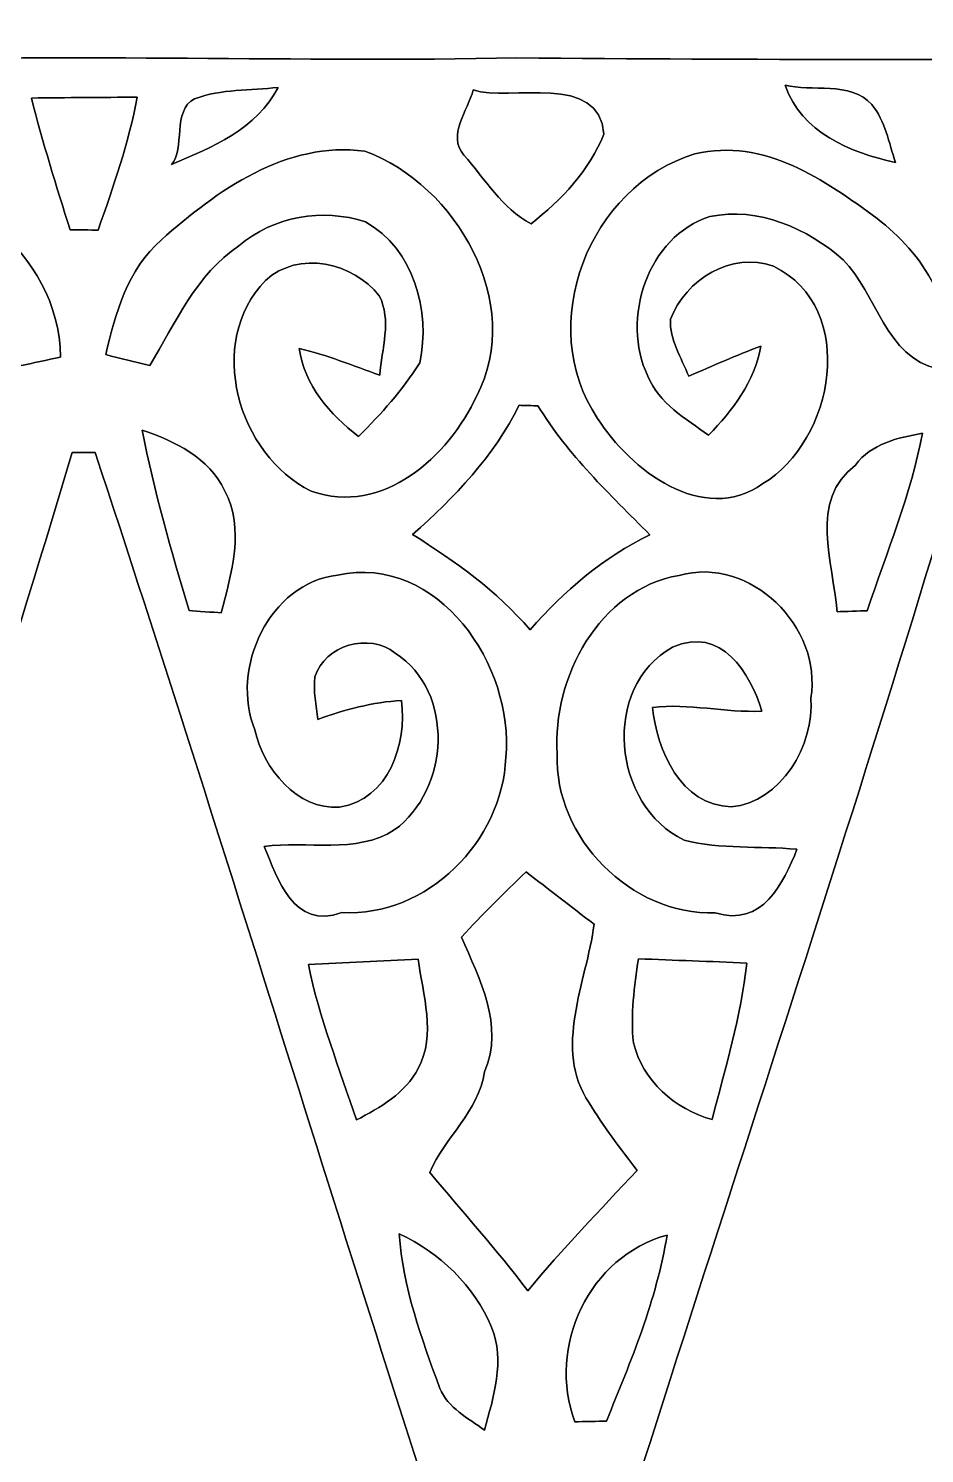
# Model space of a CAD drawing. Header units: centimetres. Extents: x -16.8 to 16.8, y -16.7 to 16.7.
# Drawn here: x 7.69 to 11.67, y 6.65 to 12.98 of the extents above; entities that cross this region are included whole.
import ezdxf

# ---------------------------------------------------------------- set-up
doc = ezdxf.new("R2010")
doc.units = ezdxf.units.CM
doc.header["$MEASUREMENT"] = 0
doc.layers.add('Layer 1', color=7, linetype='Continuous')

msp = doc.modelspace()

# ---------------------------------------------------------------- linework, layer by layer
at = {"layer": 'Layer 1', "color": 7}
for points, knots in [([(-16.77458, 16.66875), (-16.77458, 16.66875), (16.77458, 16.66875), (16.77458, 16.66875), (16.77458, 16.66875), (16.77458, 16.66875), (16.77458, -16.66875), (16.77458, -16.66875), (16.77458, -16.66875), (16.77458, -16.66875), (-16.77458, -16.66875), (-16.77458, -16.66875), (-16.77458, -16.66875), (-16.77458, -16.66875), (-16.77458, 16.66875), (-16.77458, 16.66875), (-16.77458, 16.66875), (-16.77458, 16.66875), (-16.77458, 16.66875), (-16.77458, 16.66875)], [0, 0, 0, 0, 0.1666667, 0.1666667, 0.1666667, 0.1666667, 0.3333333, 0.3333333, 0.3333333, 0.3333333, 0.5, 0.5, 0.5, 0.5, 0.6666667, 0.6666667, 0.6666667, 0.6666667, 1, 1, 1, 1]), ([(-7.87294, 12.85593), (-8.47725, 12.84817), (-9.08121, 12.80724), (-9.68481, 12.84817), (-9.68481, 12.84817), (-10.35509, 12.82629), (-11.02536, 12.84182), (-11.69529, 12.84993), (-11.69529, 12.84993), (-13.22881, 12.82912), (-14.76163, 12.84358), (-16.29481, 12.85099), (-16.29481, 12.85099), (-16.22743, 12.55395), (-16.135, 12.26326), (-16.04222, 11.97328), (-16.04222, 11.97328), (-15.32255, 9.66964), (-14.58489, 7.37235), (-13.84441, 5.07541), (-13.84441, 5.07541), (-13.78162, 5.19359), (-13.74105, 5.32201), (-13.69907, 5.4483), (-13.69907, 5.4483), (-13.28561, 6.72006), (-12.89368, 7.99818), (-12.48481, 9.27135), (-12.48481, 9.27135), (-12.29924, 9.88131), (-12.07135, 10.47821), (-11.91366, 11.09663), (-11.91366, 11.09663), (-11.88579, 11.09521), (-11.83076, 11.09274), (-11.80324, 11.09133), (-11.80324, 11.09133), (-11.53724, 10.2048), (-11.23139, 9.33132), (-10.96186, 8.4455), (-10.96186, 8.4455), (-10.6172, 7.33002), (-10.23514, 6.22512), (-9.92293, 5.10011), (-9.92293, 5.10011), (-9.90036, 5.10011), (-9.8552, 5.10011), (-9.83262, 5.10046), (-9.83262, 5.10046), (-9.24807, 7.11129), (-8.5531, 9.08826), (-7.95126, 11.09416), (-7.95126, 11.09416), (-7.92551, 11.09451), (-7.87365, 11.09451), (-7.84789, 11.09486), (-7.84789, 11.09486), (-7.34624, 9.54546), (-6.86118, 7.99042), (-6.36799, 6.43819), (-6.36799, 6.43819), (-6.23429, 5.99264), (-6.05543, 5.55978), (-5.969, 5.10081), (-5.969, 5.10081), (-5.94607, 5.10046), (-5.90091, 5.10011), (-5.87798, 5.10011), (-5.87798, 5.10011), (-5.39115, 6.78533), (-4.80307, 8.43915), (-4.29683, 10.11872), (-4.29683, 10.11872), (-4.19206, 10.46127), (-4.07882, 10.80206), (-3.93347, 11.13014), (-3.93347, 11.13014), (-3.70734, 10.64225), (-3.5874, 10.11555), (-3.41418, 9.60861), (-3.41418, 9.60861), (-2.95451, 8.09942), (-2.43523, 6.60929), (-1.98543, 5.09764), (-1.98543, 5.09764), (-1.96462, 5.0987), (-1.92264, 5.10081), (-1.90147, 5.10187), (-1.90147, 5.10187), (-1.81081, 5.55872), (-1.65418, 5.99757), (-1.50107, 6.43608), (-1.50107, 6.43608), (-1.01318, 7.98407), (-0.52211, 9.53064), (-0.03457, 11.07863), (-0.03457, 11.07863), (0.00423, 11.08498), (0.04339, 11.09098), (0.08255, 11.09698), (0.08255, 11.09698), (0.67874, 9.08826), (1.37336, 7.10988), (1.96815, 5.10046), (1.96815, 5.10046), (1.98896, 5.10046), (2.02988, 5.10081), (2.05034, 5.10081), (2.05034, 5.10081), (2.18899, 5.71112), (2.42358, 6.29356), (2.60174, 6.89257), (2.60174, 6.89257), (3.03071, 8.29804), (3.50097, 9.69045), (3.92959, 11.09592), (3.92959, 11.09592), (3.95676, 11.09486), (4.01108, 11.0931), (4.03825, 11.09204), (4.03825, 11.09204), (4.65455, 9.09179), (5.32765, 7.10847), (5.91996, 5.10117), (5.91996, 5.10117), (5.94113, 5.10117), (5.98276, 5.10081), (6.00393, 5.10081), (6.00393, 5.10081), (6.59059, 7.11059), (7.28733, 9.08685), (7.88564, 11.0931), (7.88564, 11.0931), (7.91104, 11.09274), (7.96219, 11.09239), (7.98759, 11.09239), (7.98759, 11.09239), (8.5725, 9.32427), (9.10625, 7.53921), (9.69045, 5.77074), (9.69045, 5.77074), (9.76806, 5.55237), (9.81886, 5.32624), (9.87107, 5.10011), (9.87107, 5.10011), (9.89224, 5.10046), (9.93493, 5.10117), (9.95609, 5.10152), (9.95609, 5.10152), (10.56146, 7.10706), (11.24656, 9.08861), (11.84381, 11.09663), (11.84381, 11.09663), (11.88156, 11.09098), (11.92001, 11.08498), (11.95881, 11.07863), (11.95881, 11.07863), (12.59417, 9.07274), (13.22035, 7.06296), (13.8811, 5.06518), (13.8811, 5.06518), (14.63534, 7.32719), (15.33631, 9.60684), (16.06021, 11.87838), (16.06021, 11.87838), (16.15581, 12.20999), (16.31209, 12.52714), (16.33714, 12.87568), (16.33714, 12.87568), (16.25212, 12.86157), (16.16745, 12.84499), (16.08173, 12.84429), (16.08173, 12.84429), (14.00845, 12.84922), (11.93447, 12.82665), (9.8612, 12.84534), (9.8612, 12.84534), (8.88541, 12.82488), (7.90892, 12.86651), (6.93314, 12.83017), (6.93314, 12.83017), (6.25546, 12.87286), (5.57883, 12.80654), (4.90149, 12.84358), (4.90149, 12.84358), (4.01955, 12.86651), (3.13725, 12.81818), (2.25566, 12.84534), (2.25566, 12.84534), (0.66358, 12.82136), (-0.93028, 12.86439), (-2.52236, 12.83017), (-2.52236, 12.83017), (-4.30601, 12.87321), (-6.08965, 12.8083), (-7.87294, 12.85593), (-7.87294, 12.85593), (-7.87294, 12.85593), (-7.87294, 12.85593), (-7.87294, 12.85593)], [0, 0, 0, 0, 0.0196078, 0.0196078, 0.0196078, 0.0196078, 0.0392157, 0.0392157, 0.0392157, 0.0392157, 0.0588235, 0.0588235, 0.0588235, 0.0588235, 0.0784314, 0.0784314, 0.0784314, 0.0784314, 0.0980392, 0.0980392, 0.0980392, 0.0980392, 0.1176471, 0.1176471, 0.1176471, 0.1176471, 0.1372549, 0.1372549, 0.1372549, 0.1372549, 0.1568627, 0.1568627, 0.1568627, 0.1568627, 0.1764706, 0.1764706, 0.1764706, 0.1764706, 0.1960784, 0.1960784, 0.1960784, 0.1960784, 0.2156863, 0.2156863, 0.2156863, 0.2156863, 0.2352941, 0.2352941, 0.2352941, 0.2352941, 0.254902, 0.254902, 0.254902, 0.254902, 0.2745098, 0.2745098, 0.2745098, 0.2745098, 0.2941176, 0.2941176, 0.2941176, 0.2941176, 0.3137255, 0.3137255, 0.3137255, 0.3137255, 0.3333333, 0.3333333, 0.3333333, 0.3333333, 0.3529412, 0.3529412, 0.3529412, 0.3529412, 0.372549, 0.372549, 0.372549, 0.372549, 0.3921569, 0.3921569, 0.3921569, 0.3921569, 0.4117647, 0.4117647, 0.4117647, 0.4117647, 0.4313725, 0.4313725, 0.4313725, 0.4313725, 0.4509804, 0.4509804, 0.4509804, 0.4509804, 0.4705882, 0.4705882, 0.4705882, 0.4705882, 0.4901961, 0.4901961, 0.4901961, 0.4901961, 0.5098039, 0.5098039, 0.5098039, 0.5098039, 0.5294118, 0.5294118, 0.5294118, 0.5294118, 0.5490196, 0.5490196, 0.5490196, 0.5490196, 0.5686275, 0.5686275, 0.5686275, 0.5686275, 0.5882353, 0.5882353, 0.5882353, 0.5882353, 0.6078431, 0.6078431, 0.6078431, 0.6078431, 0.627451, 0.627451, 0.627451, 0.627451, 0.6470588, 0.6470588, 0.6470588, 0.6470588, 0.6666667, 0.6666667, 0.6666667, 0.6666667, 0.6862745, 0.6862745, 0.6862745, 0.6862745, 0.7058824, 0.7058824, 0.7058824, 0.7058824, 0.7254902, 0.7254902, 0.7254902, 0.7254902, 0.745098, 0.745098, 0.745098, 0.745098, 0.7647059, 0.7647059, 0.7647059, 0.7647059, 0.7843137, 0.7843137, 0.7843137, 0.7843137, 0.8039216, 0.8039216, 0.8039216, 0.8039216, 0.8235294, 0.8235294, 0.8235294, 0.8235294, 0.8431373, 0.8431373, 0.8431373, 0.8431373, 0.8627451, 0.8627451, 0.8627451, 0.8627451, 0.8823529, 0.8823529, 0.8823529, 0.8823529, 0.9019608, 0.9019608, 0.9019608, 0.9019608, 0.9215686, 0.9215686, 0.9215686, 0.9215686, 0.9411765, 0.9411765, 0.9411765, 0.9411765, 0.9607843, 0.9607843, 0.9607843, 0.9607843, 1, 1, 1, 1]), ([(9.66682, 12.70317), (9.82909, 12.65026), (10.2302, 12.78255), (10.24714, 12.50668), (10.24714, 12.50668), (10.1854, 12.35004), (10.0584, 12.21211), (9.92364, 12.10874), (9.92364, 12.10874), (9.79558, 12.17612), (9.71797, 12.30806), (9.62554, 12.4139), (9.62554, 12.4139), (9.54899, 12.50139), (9.64424, 12.6111), (9.66682, 12.70317)], [0, 0, 0, 0, 0.2, 0.2, 0.2, 0.2, 0.4, 0.4, 0.4, 0.4, 0.6, 0.6, 0.6, 0.6, 1, 1, 1, 1]), ([(11.05253, 12.72434), (11.16471, 12.6933), (11.34427, 12.74445), (11.43706, 12.63791), (11.43706, 12.63791), (11.49738, 12.56524), (11.51361, 12.46858), (11.54218, 12.38144), (11.54218, 12.38144), (11.34216, 12.42448), (11.12414, 12.51303), (11.05253, 12.72434)], [0, 0, 0, 0, 0.25, 0.25, 0.25, 0.25, 0.5, 0.5, 0.5, 0.5, 1, 1, 1, 1]), ([(7.70502, 12.66684), (7.86095, 12.66896), (8.01793, 12.67037), (8.17492, 12.67037), (8.17492, 12.67037), (8.13576, 12.46858), (8.06944, 12.27384), (8.00065, 12.08052), (8.00065, 12.08052), (7.9696, 12.08087), (7.90716, 12.08158), (7.87612, 12.08193), (7.87612, 12.08193), (7.81614, 12.27596), (7.7537, 12.46964), (7.70502, 12.66684)], [0, 0, 0, 0, 0.2, 0.2, 0.2, 0.2, 0.4, 0.4, 0.4, 0.4, 0.6, 0.6, 0.6, 0.6, 1, 1, 1, 1]), ([(8.42962, 12.66402), (8.54851, 12.70741), (8.67586, 12.70071), (8.8011, 12.71411), (8.8011, 12.71411), (8.70585, 12.53067), (8.50759, 12.44776), (8.32661, 12.37227), (8.32661, 12.37227), (8.38906, 12.43753), (8.32802, 12.61357), (8.42962, 12.66402)], [0, 0, 0, 0, 0.25, 0.25, 0.25, 0.25, 0.5, 0.5, 0.5, 0.5, 1, 1, 1, 1]), ([(6.16091, 11.83217), (6.26075, 12.16766), (6.57296, 12.51726), (6.96066, 12.42695), (6.96066, 12.42695), (7.35683, 12.27772), (7.82637, 12.00009), (7.83414, 11.51678), (7.83414, 11.51678), (7.77346, 11.50302), (7.71278, 11.48997), (7.6521, 11.47762), (7.6521, 11.47762), (7.51205, 11.76267), (7.33425, 12.08123), (6.98747, 12.13732), (6.98747, 12.13732), (6.65268, 12.24739), (6.41138, 11.88791), (6.44313, 11.58875), (6.44313, 11.58875), (6.44172, 11.39472), (6.59977, 11.2589), (6.75781, 11.17529), (6.75781, 11.17529), (6.84283, 11.29771), (6.92291, 11.42365), (6.99452, 11.55488), (6.99452, 11.55488), (6.87317, 11.53125), (6.74793, 11.43247), (6.6227, 11.48962), (6.6227, 11.48962), (6.50416, 11.68188), (6.67844, 11.90131), (6.87317, 11.93094), (6.87317, 11.93094), (7.06931, 11.97398), (7.25593, 11.80147), (7.26616, 11.60886), (7.26616, 11.60886), (7.32861, 11.27478), (7.07849, 10.83204), (6.69607, 10.89413), (6.69607, 10.89413), (6.31507, 11.02007), (6.06213, 11.43388), (6.16091, 11.83217)], [0, 0, 0, 0, 0.0769231, 0.0769231, 0.0769231, 0.0769231, 0.1538462, 0.1538462, 0.1538462, 0.1538462, 0.2307692, 0.2307692, 0.2307692, 0.2307692, 0.3076923, 0.3076923, 0.3076923, 0.3076923, 0.3846154, 0.3846154, 0.3846154, 0.3846154, 0.4615385, 0.4615385, 0.4615385, 0.4615385, 0.5384615, 0.5384615, 0.5384615, 0.5384615, 0.6153846, 0.6153846, 0.6153846, 0.6153846, 0.6923077, 0.6923077, 0.6923077, 0.6923077, 0.7692308, 0.7692308, 0.7692308, 0.7692308, 0.8461538, 0.8461538, 0.8461538, 0.8461538, 1, 1, 1, 1]), ([(8.28181, 12.03713), (8.5277, 12.25656), (8.83673, 12.47775), (9.18598, 12.43083), (9.18598, 12.43083), (9.59414, 12.28019), (9.89471, 11.75703), (9.68269, 11.34427), (9.68269, 11.34427), (9.5564, 11.0744), (9.26712, 10.80841), (8.94644, 10.92165), (8.94644, 10.92165), (8.62189, 11.08216), (8.47619, 11.58064), (8.74466, 11.85686), (8.74466, 11.85686), (8.89, 11.99268), (9.13518, 11.93624), (9.24948, 11.78913), (9.24948, 11.78913), (9.30628, 11.68118), (9.25971, 11.55206), (9.2523, 11.436), (9.2523, 11.436), (9.13412, 11.47904), (9.01665, 11.5256), (8.89423, 11.55488), (8.89423, 11.55488), (8.91928, 11.38978), (9.02864, 11.26243), (9.15741, 11.16436), (9.15741, 11.16436), (9.25971, 11.26314), (9.35143, 11.37179), (9.43046, 11.49068), (9.43046, 11.49068), (9.47737, 11.72245), (9.4047, 11.9955), (9.18845, 12.11721), (9.18845, 12.11721), (8.99901, 12.17895), (8.77817, 12.14226), (8.62647, 12.01067), (8.62647, 12.01067), (8.43668, 11.88473), (8.34461, 11.66707), (8.22995, 11.47868), (8.22995, 11.47868), (8.16469, 11.49456), (8.09978, 11.51114), (8.03522, 11.52737), (8.03522, 11.52737), (8.07685, 11.71152), (8.13364, 11.90766), (8.28181, 12.03713)], [0, 0, 0, 0, 0.0666667, 0.0666667, 0.0666667, 0.0666667, 0.1333333, 0.1333333, 0.1333333, 0.1333333, 0.2, 0.2, 0.2, 0.2, 0.2666667, 0.2666667, 0.2666667, 0.2666667, 0.3333333, 0.3333333, 0.3333333, 0.3333333, 0.4, 0.4, 0.4, 0.4, 0.4666667, 0.4666667, 0.4666667, 0.4666667, 0.5333333, 0.5333333, 0.5333333, 0.5333333, 0.6, 0.6, 0.6, 0.6, 0.6666667, 0.6666667, 0.6666667, 0.6666667, 0.7333333, 0.7333333, 0.7333333, 0.7333333, 0.8, 0.8, 0.8, 0.8, 0.8666667, 0.8666667, 0.8666667, 0.8666667, 1, 1, 1, 1]), ([(10.65177, 12.41884), (10.95939, 12.49221), (11.22856, 12.30277), (11.46104, 12.13238), (11.46104, 12.13238), (11.66072, 11.97927), (11.83852, 11.72386), (11.73268, 11.46422), (11.73268, 11.46422), (11.49809, 11.51326), (11.45893, 11.80042), (11.31076, 11.94788), (11.31076, 11.94788), (11.15272, 12.08758), (10.93364, 12.1853), (10.71845, 12.14085), (10.71845, 12.14085), (10.44152, 12.05371), (10.32087, 11.68435), (10.44257, 11.43247), (10.44257, 11.43247), (10.49161, 11.31041), (10.6112, 11.24338), (10.7121, 11.16965), (10.7121, 11.16965), (10.8204, 11.28078), (10.91671, 11.40672), (10.94458, 11.56547), (10.94458, 11.56547), (10.83592, 11.52525), (10.73044, 11.47727), (10.62426, 11.43176), (10.62426, 11.43176), (10.5918, 11.51361), (10.53853, 11.59404), (10.54312, 11.68471), (10.54312, 11.68471), (10.61085, 11.8618), (10.81264, 11.98598), (11.00137, 11.92001), (11.00137, 11.92001), (11.37849, 11.73339), (11.2709, 11.14354), (10.9534, 10.95446), (10.9534, 10.95446), (10.68634, 10.76607), (10.36391, 11.01725), (10.21962, 11.24409), (10.21962, 11.24409), (9.93916, 11.65648), (10.18081, 12.27702), (10.65177, 12.41884)], [0, 0, 0, 0, 0.0714286, 0.0714286, 0.0714286, 0.0714286, 0.1428571, 0.1428571, 0.1428571, 0.1428571, 0.2142857, 0.2142857, 0.2142857, 0.2142857, 0.2857143, 0.2857143, 0.2857143, 0.2857143, 0.3571429, 0.3571429, 0.3571429, 0.3571429, 0.4285714, 0.4285714, 0.4285714, 0.4285714, 0.5, 0.5, 0.5, 0.5, 0.5714286, 0.5714286, 0.5714286, 0.5714286, 0.6428571, 0.6428571, 0.6428571, 0.6428571, 0.7142857, 0.7142857, 0.7142857, 0.7142857, 0.7857143, 0.7857143, 0.7857143, 0.7857143, 0.8571429, 0.8571429, 0.8571429, 0.8571429, 1, 1, 1, 1]), ([(9.87107, 11.30229), (9.89224, 11.30159), (9.93387, 11.30088), (9.95468, 11.30018), (9.95468, 11.30018), (10.08768, 11.08146), (10.27289, 10.90718), (10.45139, 10.72762), (10.45139, 10.72762), (10.24502, 10.62708), (10.07039, 10.47715), (9.91941, 10.30534), (9.91941, 10.30534), (9.77265, 10.4775), (9.58815, 10.60873), (9.398, 10.72833), (9.398, 10.72833), (9.58427, 10.89378), (9.7596, 11.07652), (9.87107, 11.30229)], [0, 0, 0, 0, 0.1666667, 0.1666667, 0.1666667, 0.1666667, 0.3333333, 0.3333333, 0.3333333, 0.3333333, 0.5, 0.5, 0.5, 0.5, 0.6666667, 0.6666667, 0.6666667, 0.6666667, 1, 1, 1, 1]), ([(8.19644, 11.19188), (8.34143, 11.1439), (8.49383, 11.06946), (8.56262, 10.92376), (8.56262, 10.92376), (8.65399, 10.75478), (8.59331, 10.55405), (8.5471, 10.38084), (8.5471, 10.38084), (8.51147, 10.38331), (8.44056, 10.38789), (8.40528, 10.39036), (8.40528, 10.39036), (8.32485, 10.65495), (8.25041, 10.92094), (8.19644, 11.19188)], [0, 0, 0, 0, 0.2, 0.2, 0.2, 0.2, 0.4, 0.4, 0.4, 0.4, 0.6, 0.6, 0.6, 0.6, 1, 1, 1, 1]), ([(11.36509, 11.03701), (11.43494, 11.13331), (11.55347, 11.1573), (11.66248, 11.17882), (11.66248, 11.17882), (11.61239, 10.90718), (11.50373, 10.65142), (11.41695, 10.39001), (11.41695, 10.39001), (11.38379, 10.38895), (11.31711, 10.38684), (11.2836, 10.38578), (11.2836, 10.38578), (11.26561, 10.60556), (11.15519, 10.8779), (11.36509, 11.03701)], [0, 0, 0, 0, 0.2, 0.2, 0.2, 0.2, 0.4, 0.4, 0.4, 0.4, 0.6, 0.6, 0.6, 0.6, 1, 1, 1, 1]), ([(9.06392, 10.54841), (9.51336, 10.64366), (9.84991, 10.14483), (9.81181, 9.73843), (9.81181, 9.73843), (9.79664, 9.36625), (9.46362, 9.02864), (9.08367, 9.04981), (9.08367, 9.04981), (8.86707, 8.97079), (8.79969, 9.19974), (8.73866, 9.34297), (8.73866, 9.34297), (8.92669, 9.36872), (9.14612, 9.30839), (9.31651, 9.41634), (9.31651, 9.41634), (9.56098, 9.5952), (9.5885, 10.02912), (9.32004, 10.20163), (9.32004, 10.20163), (9.20609, 10.29335), (9.00642, 10.23796), (8.96373, 10.09615), (8.96373, 10.09615), (8.95703, 10.033), (8.96832, 9.96985), (8.97678, 9.90706), (8.97678, 9.90706), (9.09637, 9.95186), (9.22055, 9.98361), (9.34826, 9.99172), (9.34826, 9.99172), (9.37225, 9.79487), (9.29358, 9.55393), (9.07274, 9.51759), (9.07274, 9.51759), (8.884, 9.50348), (8.73407, 9.69081), (8.69738, 9.86049), (8.69738, 9.86049), (8.58555, 10.13178), (8.76088, 10.51348), (9.06392, 10.54841)], [0, 0, 0, 0, 0.0833333, 0.0833333, 0.0833333, 0.0833333, 0.1666667, 0.1666667, 0.1666667, 0.1666667, 0.25, 0.25, 0.25, 0.25, 0.3333333, 0.3333333, 0.3333333, 0.3333333, 0.4166667, 0.4166667, 0.4166667, 0.4166667, 0.5, 0.5, 0.5, 0.5, 0.5833333, 0.5833333, 0.5833333, 0.5833333, 0.6666667, 0.6666667, 0.6666667, 0.6666667, 0.75, 0.75, 0.75, 0.75, 0.8333333, 0.8333333, 0.8333333, 0.8333333, 1, 1, 1, 1]), ([(10.58122, 10.547), (10.89872, 10.6359), (11.21798, 10.31769), (11.16683, 10.00231), (11.16683, 10.00231), (11.18306, 9.79276), (11.03454, 9.53946), (10.81299, 9.519), (10.81299, 9.519), (10.58827, 9.52606), (10.48385, 9.76912), (10.46304, 9.96068), (10.46304, 9.96068), (10.62531, 9.98008), (10.78583, 9.93599), (10.94846, 9.9441), (10.94846, 9.9441), (10.89872, 10.11308), (10.7696, 10.32545), (10.55264, 10.22773), (10.55264, 10.22773), (10.23302, 10.04993), (10.28488, 9.52359), (10.60379, 9.37154), (10.60379, 9.37154), (10.76642, 9.32956), (10.93858, 9.34579), (11.10509, 9.33062), (11.10509, 9.33062), (11.04547, 9.18069), (10.95093, 8.98278), (10.74208, 9.0484), (10.74208, 9.0484), (10.36884, 9.0357), (10.02524, 9.38212), (10.04006, 9.75501), (10.04006, 9.75501), (10.01854, 10.09297), (10.22597, 10.48456), (10.58122, 10.547)], [0, 0, 0, 0, 0.0909091, 0.0909091, 0.0909091, 0.0909091, 0.1818182, 0.1818182, 0.1818182, 0.1818182, 0.2727273, 0.2727273, 0.2727273, 0.2727273, 0.3636364, 0.3636364, 0.3636364, 0.3636364, 0.4545455, 0.4545455, 0.4545455, 0.4545455, 0.5454545, 0.5454545, 0.5454545, 0.5454545, 0.6363636, 0.6363636, 0.6363636, 0.6363636, 0.7272727, 0.7272727, 0.7272727, 0.7272727, 0.8181818, 0.8181818, 0.8181818, 0.8181818, 1, 1, 1, 1]), ([(9.90177, 9.23008), (10.00231, 9.15317), (10.1025, 9.07486), (10.20374, 8.9976), (10.20374, 8.9976), (10.17058, 8.73936), (10.01924, 8.44268), (10.18222, 8.20455), (10.18222, 8.20455), (10.24431, 8.09907), (10.32087, 8.00241), (10.39495, 7.90434), (10.39495, 7.90434), (10.23056, 7.7283), (10.06334, 7.55544), (9.90953, 7.36988), (9.90953, 7.36988), (9.77159, 7.55121), (9.62025, 7.72089), (9.47385, 7.89517), (9.47385, 7.89517), (9.54087, 8.05286), (9.69116, 8.16469), (9.71762, 8.34284), (9.71762, 8.34284), (9.80616, 8.54992), (9.69363, 8.75383), (9.61461, 8.9408), (9.61461, 8.9408), (9.70774, 9.03958), (9.80334, 9.13624), (9.90177, 9.23008)], [0, 0, 0, 0, 0.1111111, 0.1111111, 0.1111111, 0.1111111, 0.2222222, 0.2222222, 0.2222222, 0.2222222, 0.3333333, 0.3333333, 0.3333333, 0.3333333, 0.4444444, 0.4444444, 0.4444444, 0.4444444, 0.5555556, 0.5555556, 0.5555556, 0.5555556, 0.6666667, 0.6666667, 0.6666667, 0.6666667, 0.7777778, 0.7777778, 0.7777778, 0.7777778, 1, 1, 1, 1]), ([(8.93516, 8.81874), (9.09673, 8.82721), (9.25971, 8.83461), (9.42269, 8.84273), (9.42269, 8.84273), (9.4428, 8.68257), (9.50348, 8.50865), (9.42269, 8.35695), (9.42269, 8.35695), (9.36554, 8.24794), (9.25371, 8.18162), (9.14788, 8.12835), (9.14788, 8.12835), (9.07415, 8.35766), (8.98137, 8.58167), (8.93516, 8.81874)], [0, 0, 0, 0, 0.2, 0.2, 0.2, 0.2, 0.4, 0.4, 0.4, 0.4, 0.6, 0.6, 0.6, 0.6, 1, 1, 1, 1]), ([(10.40059, 8.84414), (10.5597, 8.83779), (10.72162, 8.8325), (10.88214, 8.82509), (10.88214, 8.82509), (10.85603, 8.58837), (10.78724, 8.36013), (10.72762, 8.13082), (10.72762, 8.13082), (10.56358, 8.17457), (10.41717, 8.30404), (10.37872, 8.47161), (10.37872, 8.47161), (10.36496, 8.59649), (10.3826, 8.72102), (10.40059, 8.84414)], [0, 0, 0, 0, 0.2, 0.2, 0.2, 0.2, 0.4, 0.4, 0.4, 0.4, 0.6, 0.6, 0.6, 0.6, 1, 1, 1, 1]), ([(9.33873, 7.62282), (9.51724, 7.53992), (9.67176, 7.3914), (9.74796, 7.20866), (9.74796, 7.20866), (9.80899, 7.05908), (9.75783, 6.89857), (9.71656, 6.75111), (9.71656, 6.75111), (9.64459, 6.80438), (9.55463, 6.84918), (9.5183, 6.93632), (9.5183, 6.93632), (9.43786, 7.15857), (9.3539, 7.3847), (9.33873, 7.62282)], [0, 0, 0, 0, 0.2, 0.2, 0.2, 0.2, 0.4, 0.4, 0.4, 0.4, 0.6, 0.6, 0.6, 0.6, 1, 1, 1, 1]), ([(10.11872, 6.7878), (9.99314, 7.12117), (10.18222, 7.52334), (10.5283, 7.61718), (10.5283, 7.61718), (10.48138, 7.32966), (10.36814, 7.05838), (10.25842, 6.79062), (10.25842, 6.79062), (10.2235, 6.78991), (10.15365, 6.7885), (10.11872, 6.7878)], [0, 0, 0, 0, 0.25, 0.25, 0.25, 0.25, 0.5, 0.5, 0.5, 0.5, 1, 1, 1, 1])]:
    msp.add_open_spline(points, degree=3, knots=knots, dxfattribs=at)
at = {"layer": 'Layer 1', "color": 252}
for points, knots in [([(-7.87294, 12.85593), (-6.08965, 12.8083), (-4.30601, 12.87321), (-2.52236, 12.83017), (-2.52236, 12.83017), (-0.93028, 12.86439), (0.66358, 12.82136), (2.25566, 12.84534), (2.25566, 12.84534), (3.13725, 12.81818), (4.01955, 12.86651), (4.90149, 12.84358), (4.90149, 12.84358), (5.57883, 12.80654), (6.25546, 12.87286), (6.93314, 12.83017), (6.93314, 12.83017), (7.90892, 12.86651), (8.88541, 12.82488), (9.8612, 12.84534), (9.8612, 12.84534), (11.93447, 12.82665), (14.00845, 12.84922), (16.08173, 12.84429), (16.08173, 12.84429), (16.16745, 12.84499), (16.25212, 12.86157), (16.33714, 12.87568), (16.33714, 12.87568), (16.31209, 12.52714), (16.15581, 12.20999), (16.06021, 11.87838), (16.06021, 11.87838), (15.33631, 9.60684), (14.63534, 7.32719), (13.8811, 5.06518), (13.8811, 5.06518), (13.22035, 7.06296), (12.59417, 9.07274), (11.95881, 11.07863), (11.95881, 11.07863), (11.92001, 11.08498), (11.88156, 11.09098), (11.84381, 11.09663), (11.84381, 11.09663), (11.24656, 9.08861), (10.56146, 7.10706), (9.95609, 5.10152), (9.95609, 5.10152), (9.93493, 5.10117), (9.89224, 5.10046), (9.87107, 5.10011), (9.87107, 5.10011), (9.81886, 5.32624), (9.76806, 5.55237), (9.69045, 5.77074), (9.69045, 5.77074), (9.10625, 7.53921), (8.5725, 9.32427), (7.98759, 11.09239), (7.98759, 11.09239), (7.96219, 11.09239), (7.91104, 11.09274), (7.88564, 11.0931), (7.88564, 11.0931), (7.28733, 9.08685), (6.59059, 7.11059), (6.00393, 5.10081), (6.00393, 5.10081), (5.98276, 5.10081), (5.94113, 5.10117), (5.91996, 5.10117), (5.91996, 5.10117), (5.32765, 7.10847), (4.65455, 9.09179), (4.03825, 11.09204), (4.03825, 11.09204), (4.01108, 11.0931), (3.95676, 11.09486), (3.92959, 11.09592), (3.92959, 11.09592), (3.50097, 9.69045), (3.03071, 8.29804), (2.60174, 6.89257), (2.60174, 6.89257), (2.42358, 6.29356), (2.18899, 5.71112), (2.05034, 5.10081), (2.05034, 5.10081), (2.02988, 5.10081), (1.98896, 5.10046), (1.96815, 5.10046), (1.96815, 5.10046), (1.37336, 7.10988), (0.67874, 9.08826), (0.08255, 11.09698), (0.08255, 11.09698), (0.04339, 11.09098), (0.00423, 11.08498), (-0.03457, 11.07863), (-0.03457, 11.07863), (-0.52211, 9.53064), (-1.01318, 7.98407), (-1.50107, 6.43608), (-1.50107, 6.43608), (-1.65418, 5.99757), (-1.81081, 5.55872), (-1.90147, 5.10187), (-1.90147, 5.10187), (-1.92264, 5.10081), (-1.96462, 5.0987), (-1.98543, 5.09764), (-1.98543, 5.09764), (-2.43523, 6.60929), (-2.95451, 8.09942), (-3.41418, 9.60861), (-3.41418, 9.60861), (-3.5874, 10.11555), (-3.70734, 10.64225), (-3.93347, 11.13014), (-3.93347, 11.13014), (-4.07882, 10.80206), (-4.19206, 10.46127), (-4.29683, 10.11872), (-4.29683, 10.11872), (-4.80307, 8.43915), (-5.39115, 6.78533), (-5.87798, 5.10011), (-5.87798, 5.10011), (-5.90091, 5.10011), (-5.94607, 5.10046), (-5.969, 5.10081), (-5.969, 5.10081), (-6.05543, 5.55978), (-6.23429, 5.99264), (-6.36799, 6.43819), (-6.36799, 6.43819), (-6.86118, 7.99042), (-7.34624, 9.54546), (-7.84789, 11.09486), (-7.84789, 11.09486), (-7.87365, 11.09451), (-7.92551, 11.09451), (-7.95126, 11.09416), (-7.95126, 11.09416), (-8.5531, 9.08826), (-9.24807, 7.11129), (-9.83262, 5.10046), (-9.83262, 5.10046), (-9.8552, 5.10011), (-9.90036, 5.10011), (-9.92293, 5.10011), (-9.92293, 5.10011), (-10.23514, 6.22512), (-10.6172, 7.33002), (-10.96186, 8.4455), (-10.96186, 8.4455), (-11.23139, 9.33132), (-11.53724, 10.2048), (-11.80324, 11.09133), (-11.80324, 11.09133), (-11.83076, 11.09274), (-11.88579, 11.09521), (-11.91366, 11.09663), (-11.91366, 11.09663), (-12.07135, 10.47821), (-12.29924, 9.88131), (-12.48481, 9.27135), (-12.48481, 9.27135), (-12.89368, 7.99818), (-13.28561, 6.72006), (-13.69907, 5.4483), (-13.69907, 5.4483), (-13.74105, 5.32201), (-13.78162, 5.19359), (-13.84441, 5.07541), (-13.84441, 5.07541), (-14.58489, 7.37235), (-15.32255, 9.66964), (-16.04222, 11.97328), (-16.04222, 11.97328), (-16.135, 12.26326), (-16.22743, 12.55395), (-16.29481, 12.85099), (-16.29481, 12.85099), (-14.76163, 12.84358), (-13.22881, 12.82912), (-11.69529, 12.84993), (-11.69529, 12.84993), (-11.02536, 12.84182), (-10.35509, 12.82629), (-9.68481, 12.84817), (-9.68481, 12.84817), (-9.08121, 12.80724), (-8.47725, 12.84817), (-7.87294, 12.85593), (-7.87294, 12.85593), (-7.87294, 12.85593), (-7.87294, 12.85593), (-7.87294, 12.85593)], [0, 0, 0, 0, 0.0196078, 0.0196078, 0.0196078, 0.0196078, 0.0392157, 0.0392157, 0.0392157, 0.0392157, 0.0588235, 0.0588235, 0.0588235, 0.0588235, 0.0784314, 0.0784314, 0.0784314, 0.0784314, 0.0980392, 0.0980392, 0.0980392, 0.0980392, 0.1176471, 0.1176471, 0.1176471, 0.1176471, 0.1372549, 0.1372549, 0.1372549, 0.1372549, 0.1568627, 0.1568627, 0.1568627, 0.1568627, 0.1764706, 0.1764706, 0.1764706, 0.1764706, 0.1960784, 0.1960784, 0.1960784, 0.1960784, 0.2156863, 0.2156863, 0.2156863, 0.2156863, 0.2352941, 0.2352941, 0.2352941, 0.2352941, 0.254902, 0.254902, 0.254902, 0.254902, 0.2745098, 0.2745098, 0.2745098, 0.2745098, 0.2941176, 0.2941176, 0.2941176, 0.2941176, 0.3137255, 0.3137255, 0.3137255, 0.3137255, 0.3333333, 0.3333333, 0.3333333, 0.3333333, 0.3529412, 0.3529412, 0.3529412, 0.3529412, 0.372549, 0.372549, 0.372549, 0.372549, 0.3921569, 0.3921569, 0.3921569, 0.3921569, 0.4117647, 0.4117647, 0.4117647, 0.4117647, 0.4313725, 0.4313725, 0.4313725, 0.4313725, 0.4509804, 0.4509804, 0.4509804, 0.4509804, 0.4705882, 0.4705882, 0.4705882, 0.4705882, 0.4901961, 0.4901961, 0.4901961, 0.4901961, 0.5098039, 0.5098039, 0.5098039, 0.5098039, 0.5294118, 0.5294118, 0.5294118, 0.5294118, 0.5490196, 0.5490196, 0.5490196, 0.5490196, 0.5686275, 0.5686275, 0.5686275, 0.5686275, 0.5882353, 0.5882353, 0.5882353, 0.5882353, 0.6078431, 0.6078431, 0.6078431, 0.6078431, 0.627451, 0.627451, 0.627451, 0.627451, 0.6470588, 0.6470588, 0.6470588, 0.6470588, 0.6666667, 0.6666667, 0.6666667, 0.6666667, 0.6862745, 0.6862745, 0.6862745, 0.6862745, 0.7058824, 0.7058824, 0.7058824, 0.7058824, 0.7254902, 0.7254902, 0.7254902, 0.7254902, 0.745098, 0.745098, 0.745098, 0.745098, 0.7647059, 0.7647059, 0.7647059, 0.7647059, 0.7843137, 0.7843137, 0.7843137, 0.7843137, 0.8039216, 0.8039216, 0.8039216, 0.8039216, 0.8235294, 0.8235294, 0.8235294, 0.8235294, 0.8431373, 0.8431373, 0.8431373, 0.8431373, 0.8627451, 0.8627451, 0.8627451, 0.8627451, 0.8823529, 0.8823529, 0.8823529, 0.8823529, 0.9019608, 0.9019608, 0.9019608, 0.9019608, 0.9215686, 0.9215686, 0.9215686, 0.9215686, 0.9411765, 0.9411765, 0.9411765, 0.9411765, 0.9607843, 0.9607843, 0.9607843, 0.9607843, 1, 1, 1, 1]), ([(9.66682, 12.70317), (9.64424, 12.6111), (9.54899, 12.50139), (9.62554, 12.4139), (9.62554, 12.4139), (9.71797, 12.30806), (9.79558, 12.17612), (9.92364, 12.10874), (9.92364, 12.10874), (10.0584, 12.21211), (10.1854, 12.35004), (10.24714, 12.50668), (10.24714, 12.50668), (10.2302, 12.78255), (9.82909, 12.65026), (9.66682, 12.70317), (9.66682, 12.70317), (9.66682, 12.70317), (9.66682, 12.70317), (9.66682, 12.70317)], [0, 0, 0, 0, 0.1666667, 0.1666667, 0.1666667, 0.1666667, 0.3333333, 0.3333333, 0.3333333, 0.3333333, 0.5, 0.5, 0.5, 0.5, 0.6666667, 0.6666667, 0.6666667, 0.6666667, 1, 1, 1, 1]), ([(11.05253, 12.72434), (11.12414, 12.51303), (11.34216, 12.42448), (11.54218, 12.38144), (11.54218, 12.38144), (11.51361, 12.46858), (11.49738, 12.56524), (11.43706, 12.63791), (11.43706, 12.63791), (11.34427, 12.74445), (11.16471, 12.6933), (11.05253, 12.72434), (11.05253, 12.72434), (11.05253, 12.72434), (11.05253, 12.72434), (11.05253, 12.72434)], [0, 0, 0, 0, 0.2, 0.2, 0.2, 0.2, 0.4, 0.4, 0.4, 0.4, 0.6, 0.6, 0.6, 0.6, 1, 1, 1, 1]), ([(7.70502, 12.66684), (7.7537, 12.46964), (7.81614, 12.27596), (7.87612, 12.08193), (7.87612, 12.08193), (7.90716, 12.08158), (7.9696, 12.08087), (8.00065, 12.08052), (8.00065, 12.08052), (8.06944, 12.27384), (8.13576, 12.46858), (8.17492, 12.67037), (8.17492, 12.67037), (8.01793, 12.67037), (7.86095, 12.66896), (7.70502, 12.66684), (7.70502, 12.66684), (7.70502, 12.66684), (7.70502, 12.66684), (7.70502, 12.66684)], [0, 0, 0, 0, 0.1666667, 0.1666667, 0.1666667, 0.1666667, 0.3333333, 0.3333333, 0.3333333, 0.3333333, 0.5, 0.5, 0.5, 0.5, 0.6666667, 0.6666667, 0.6666667, 0.6666667, 1, 1, 1, 1]), ([(8.42962, 12.66402), (8.32802, 12.61357), (8.38906, 12.43753), (8.32661, 12.37227), (8.32661, 12.37227), (8.50759, 12.44776), (8.70585, 12.53067), (8.8011, 12.71411), (8.8011, 12.71411), (8.67586, 12.70071), (8.54851, 12.70741), (8.42962, 12.66402), (8.42962, 12.66402), (8.42962, 12.66402), (8.42962, 12.66402), (8.42962, 12.66402)], [0, 0, 0, 0, 0.2, 0.2, 0.2, 0.2, 0.4, 0.4, 0.4, 0.4, 0.6, 0.6, 0.6, 0.6, 1, 1, 1, 1]), ([(6.16091, 11.83217), (6.06213, 11.43388), (6.31507, 11.02007), (6.69607, 10.89413), (6.69607, 10.89413), (7.07849, 10.83204), (7.32861, 11.27478), (7.26616, 11.60886), (7.26616, 11.60886), (7.25593, 11.80147), (7.06931, 11.97398), (6.87317, 11.93094), (6.87317, 11.93094), (6.67844, 11.90131), (6.50416, 11.68188), (6.6227, 11.48962), (6.6227, 11.48962), (6.74793, 11.43247), (6.87317, 11.53125), (6.99452, 11.55488), (6.99452, 11.55488), (6.92291, 11.42365), (6.84283, 11.29771), (6.75781, 11.17529), (6.75781, 11.17529), (6.59977, 11.2589), (6.44172, 11.39472), (6.44313, 11.58875), (6.44313, 11.58875), (6.41138, 11.88791), (6.65268, 12.24739), (6.98747, 12.13732), (6.98747, 12.13732), (7.33425, 12.08123), (7.51205, 11.76267), (7.6521, 11.47762), (7.6521, 11.47762), (7.71278, 11.48997), (7.77346, 11.50302), (7.83414, 11.51678), (7.83414, 11.51678), (7.82637, 12.00009), (7.35683, 12.27772), (6.96066, 12.42695), (6.96066, 12.42695), (6.57296, 12.51726), (6.26075, 12.16766), (6.16091, 11.83217), (6.16091, 11.83217), (6.16091, 11.83217), (6.16091, 11.83217), (6.16091, 11.83217)], [0, 0, 0, 0, 0.0714286, 0.0714286, 0.0714286, 0.0714286, 0.1428571, 0.1428571, 0.1428571, 0.1428571, 0.2142857, 0.2142857, 0.2142857, 0.2142857, 0.2857143, 0.2857143, 0.2857143, 0.2857143, 0.3571429, 0.3571429, 0.3571429, 0.3571429, 0.4285714, 0.4285714, 0.4285714, 0.4285714, 0.5, 0.5, 0.5, 0.5, 0.5714286, 0.5714286, 0.5714286, 0.5714286, 0.6428571, 0.6428571, 0.6428571, 0.6428571, 0.7142857, 0.7142857, 0.7142857, 0.7142857, 0.7857143, 0.7857143, 0.7857143, 0.7857143, 0.8571429, 0.8571429, 0.8571429, 0.8571429, 1, 1, 1, 1]), ([(8.28181, 12.03713), (8.13364, 11.90766), (8.07685, 11.71152), (8.03522, 11.52737), (8.03522, 11.52737), (8.09978, 11.51114), (8.16469, 11.49456), (8.22995, 11.47868), (8.22995, 11.47868), (8.34461, 11.66707), (8.43668, 11.88473), (8.62647, 12.01067), (8.62647, 12.01067), (8.77817, 12.14226), (8.99901, 12.17895), (9.18845, 12.11721), (9.18845, 12.11721), (9.4047, 11.9955), (9.47737, 11.72245), (9.43046, 11.49068), (9.43046, 11.49068), (9.35143, 11.37179), (9.25971, 11.26314), (9.15741, 11.16436), (9.15741, 11.16436), (9.02864, 11.26243), (8.91928, 11.38978), (8.89423, 11.55488), (8.89423, 11.55488), (9.01665, 11.5256), (9.13412, 11.47904), (9.2523, 11.436), (9.2523, 11.436), (9.25971, 11.55206), (9.30628, 11.68118), (9.24948, 11.78913), (9.24948, 11.78913), (9.13518, 11.93624), (8.89, 11.99268), (8.74466, 11.85686), (8.74466, 11.85686), (8.47619, 11.58064), (8.62189, 11.08216), (8.94644, 10.92165), (8.94644, 10.92165), (9.26712, 10.80841), (9.5564, 11.0744), (9.68269, 11.34427), (9.68269, 11.34427), (9.89471, 11.75703), (9.59414, 12.28019), (9.18598, 12.43083), (9.18598, 12.43083), (8.83673, 12.47775), (8.5277, 12.25656), (8.28181, 12.03713), (8.28181, 12.03713), (8.28181, 12.03713), (8.28181, 12.03713), (8.28181, 12.03713)], [0, 0, 0, 0, 0.0625, 0.0625, 0.0625, 0.0625, 0.125, 0.125, 0.125, 0.125, 0.1875, 0.1875, 0.1875, 0.1875, 0.25, 0.25, 0.25, 0.25, 0.3125, 0.3125, 0.3125, 0.3125, 0.375, 0.375, 0.375, 0.375, 0.4375, 0.4375, 0.4375, 0.4375, 0.5, 0.5, 0.5, 0.5, 0.5625, 0.5625, 0.5625, 0.5625, 0.625, 0.625, 0.625, 0.625, 0.6875, 0.6875, 0.6875, 0.6875, 0.75, 0.75, 0.75, 0.75, 0.8125, 0.8125, 0.8125, 0.8125, 0.875, 0.875, 0.875, 0.875, 1, 1, 1, 1]), ([(10.65177, 12.41884), (10.18081, 12.27702), (9.93916, 11.65648), (10.21962, 11.24409), (10.21962, 11.24409), (10.36391, 11.01725), (10.68634, 10.76607), (10.9534, 10.95446), (10.9534, 10.95446), (11.2709, 11.14354), (11.37849, 11.73339), (11.00137, 11.92001), (11.00137, 11.92001), (10.81264, 11.98598), (10.61085, 11.8618), (10.54312, 11.68471), (10.54312, 11.68471), (10.53853, 11.59404), (10.5918, 11.51361), (10.62426, 11.43176), (10.62426, 11.43176), (10.73044, 11.47727), (10.83592, 11.52525), (10.94458, 11.56547), (10.94458, 11.56547), (10.91671, 11.40672), (10.8204, 11.28078), (10.7121, 11.16965), (10.7121, 11.16965), (10.6112, 11.24338), (10.49161, 11.31041), (10.44257, 11.43247), (10.44257, 11.43247), (10.32087, 11.68435), (10.44152, 12.05371), (10.71845, 12.14085), (10.71845, 12.14085), (10.93364, 12.1853), (11.15272, 12.08758), (11.31076, 11.94788), (11.31076, 11.94788), (11.45893, 11.80042), (11.49809, 11.51326), (11.73268, 11.46422), (11.73268, 11.46422), (11.83852, 11.72386), (11.66072, 11.97927), (11.46104, 12.13238), (11.46104, 12.13238), (11.22856, 12.30277), (10.95939, 12.49221), (10.65177, 12.41884), (10.65177, 12.41884), (10.65177, 12.41884), (10.65177, 12.41884), (10.65177, 12.41884)], [0, 0, 0, 0, 0.0666667, 0.0666667, 0.0666667, 0.0666667, 0.1333333, 0.1333333, 0.1333333, 0.1333333, 0.2, 0.2, 0.2, 0.2, 0.2666667, 0.2666667, 0.2666667, 0.2666667, 0.3333333, 0.3333333, 0.3333333, 0.3333333, 0.4, 0.4, 0.4, 0.4, 0.4666667, 0.4666667, 0.4666667, 0.4666667, 0.5333333, 0.5333333, 0.5333333, 0.5333333, 0.6, 0.6, 0.6, 0.6, 0.6666667, 0.6666667, 0.6666667, 0.6666667, 0.7333333, 0.7333333, 0.7333333, 0.7333333, 0.8, 0.8, 0.8, 0.8, 0.8666667, 0.8666667, 0.8666667, 0.8666667, 1, 1, 1, 1]), ([(9.87107, 11.30229), (9.7596, 11.07652), (9.58427, 10.89378), (9.398, 10.72833), (9.398, 10.72833), (9.58815, 10.60873), (9.77265, 10.4775), (9.91941, 10.30534), (9.91941, 10.30534), (10.07039, 10.47715), (10.24502, 10.62708), (10.45139, 10.72762), (10.45139, 10.72762), (10.27289, 10.90718), (10.08768, 11.08146), (9.95468, 11.30018), (9.95468, 11.30018), (9.93387, 11.30088), (9.89224, 11.30159), (9.87107, 11.30229), (9.87107, 11.30229), (9.87107, 11.30229), (9.87107, 11.30229), (9.87107, 11.30229)], [0, 0, 0, 0, 0.1428571, 0.1428571, 0.1428571, 0.1428571, 0.2857143, 0.2857143, 0.2857143, 0.2857143, 0.4285714, 0.4285714, 0.4285714, 0.4285714, 0.5714286, 0.5714286, 0.5714286, 0.5714286, 0.7142857, 0.7142857, 0.7142857, 0.7142857, 1, 1, 1, 1]), ([(8.19644, 11.19188), (8.25041, 10.92094), (8.32485, 10.65495), (8.40528, 10.39036), (8.40528, 10.39036), (8.44056, 10.38789), (8.51147, 10.38331), (8.5471, 10.38084), (8.5471, 10.38084), (8.59331, 10.55405), (8.65399, 10.75478), (8.56262, 10.92376), (8.56262, 10.92376), (8.49383, 11.06946), (8.34143, 11.1439), (8.19644, 11.19188), (8.19644, 11.19188), (8.19644, 11.19188), (8.19644, 11.19188), (8.19644, 11.19188)], [0, 0, 0, 0, 0.1666667, 0.1666667, 0.1666667, 0.1666667, 0.3333333, 0.3333333, 0.3333333, 0.3333333, 0.5, 0.5, 0.5, 0.5, 0.6666667, 0.6666667, 0.6666667, 0.6666667, 1, 1, 1, 1]), ([(11.36509, 11.03701), (11.15519, 10.8779), (11.26561, 10.60556), (11.2836, 10.38578), (11.2836, 10.38578), (11.31711, 10.38684), (11.38379, 10.38895), (11.41695, 10.39001), (11.41695, 10.39001), (11.50373, 10.65142), (11.61239, 10.90718), (11.66248, 11.17882), (11.66248, 11.17882), (11.55347, 11.1573), (11.43494, 11.13331), (11.36509, 11.03701), (11.36509, 11.03701), (11.36509, 11.03701), (11.36509, 11.03701), (11.36509, 11.03701)], [0, 0, 0, 0, 0.1666667, 0.1666667, 0.1666667, 0.1666667, 0.3333333, 0.3333333, 0.3333333, 0.3333333, 0.5, 0.5, 0.5, 0.5, 0.6666667, 0.6666667, 0.6666667, 0.6666667, 1, 1, 1, 1]), ([(9.06392, 10.54841), (8.76088, 10.51348), (8.58555, 10.13178), (8.69738, 9.86049), (8.69738, 9.86049), (8.73407, 9.69081), (8.884, 9.50348), (9.07274, 9.51759), (9.07274, 9.51759), (9.29358, 9.55393), (9.37225, 9.79487), (9.34826, 9.99172), (9.34826, 9.99172), (9.22055, 9.98361), (9.09637, 9.95186), (8.97678, 9.90706), (8.97678, 9.90706), (8.96832, 9.96985), (8.95703, 10.033), (8.96373, 10.09615), (8.96373, 10.09615), (9.00642, 10.23796), (9.20609, 10.29335), (9.32004, 10.20163), (9.32004, 10.20163), (9.5885, 10.02912), (9.56098, 9.5952), (9.31651, 9.41634), (9.31651, 9.41634), (9.14612, 9.30839), (8.92669, 9.36872), (8.73866, 9.34297), (8.73866, 9.34297), (8.79969, 9.19974), (8.86707, 8.97079), (9.08367, 9.04981), (9.08367, 9.04981), (9.46362, 9.02864), (9.79664, 9.36625), (9.81181, 9.73843), (9.81181, 9.73843), (9.84991, 10.14483), (9.51336, 10.64366), (9.06392, 10.54841), (9.06392, 10.54841), (9.06392, 10.54841), (9.06392, 10.54841), (9.06392, 10.54841)], [0, 0, 0, 0, 0.0769231, 0.0769231, 0.0769231, 0.0769231, 0.1538462, 0.1538462, 0.1538462, 0.1538462, 0.2307692, 0.2307692, 0.2307692, 0.2307692, 0.3076923, 0.3076923, 0.3076923, 0.3076923, 0.3846154, 0.3846154, 0.3846154, 0.3846154, 0.4615385, 0.4615385, 0.4615385, 0.4615385, 0.5384615, 0.5384615, 0.5384615, 0.5384615, 0.6153846, 0.6153846, 0.6153846, 0.6153846, 0.6923077, 0.6923077, 0.6923077, 0.6923077, 0.7692308, 0.7692308, 0.7692308, 0.7692308, 0.8461538, 0.8461538, 0.8461538, 0.8461538, 1, 1, 1, 1]), ([(10.58122, 10.547), (10.22597, 10.48456), (10.01854, 10.09297), (10.04006, 9.75501), (10.04006, 9.75501), (10.02524, 9.38212), (10.36884, 9.0357), (10.74208, 9.0484), (10.74208, 9.0484), (10.95093, 8.98278), (11.04547, 9.18069), (11.10509, 9.33062), (11.10509, 9.33062), (10.93858, 9.34579), (10.76642, 9.32956), (10.60379, 9.37154), (10.60379, 9.37154), (10.28488, 9.52359), (10.23302, 10.04993), (10.55264, 10.22773), (10.55264, 10.22773), (10.7696, 10.32545), (10.89872, 10.11308), (10.94846, 9.9441), (10.94846, 9.9441), (10.78583, 9.93599), (10.62531, 9.98008), (10.46304, 9.96068), (10.46304, 9.96068), (10.48385, 9.76912), (10.58827, 9.52606), (10.81299, 9.519), (10.81299, 9.519), (11.03454, 9.53946), (11.18306, 9.79276), (11.16683, 10.00231), (11.16683, 10.00231), (11.21798, 10.31769), (10.89872, 10.6359), (10.58122, 10.547), (10.58122, 10.547), (10.58122, 10.547), (10.58122, 10.547), (10.58122, 10.547)], [0, 0, 0, 0, 0.0833333, 0.0833333, 0.0833333, 0.0833333, 0.1666667, 0.1666667, 0.1666667, 0.1666667, 0.25, 0.25, 0.25, 0.25, 0.3333333, 0.3333333, 0.3333333, 0.3333333, 0.4166667, 0.4166667, 0.4166667, 0.4166667, 0.5, 0.5, 0.5, 0.5, 0.5833333, 0.5833333, 0.5833333, 0.5833333, 0.6666667, 0.6666667, 0.6666667, 0.6666667, 0.75, 0.75, 0.75, 0.75, 0.8333333, 0.8333333, 0.8333333, 0.8333333, 1, 1, 1, 1]), ([(9.90177, 9.23008), (9.80334, 9.13624), (9.70774, 9.03958), (9.61461, 8.9408), (9.61461, 8.9408), (9.69363, 8.75383), (9.80616, 8.54992), (9.71762, 8.34284), (9.71762, 8.34284), (9.69116, 8.16469), (9.54087, 8.05286), (9.47385, 7.89517), (9.47385, 7.89517), (9.62025, 7.72089), (9.77159, 7.55121), (9.90953, 7.36988), (9.90953, 7.36988), (10.06334, 7.55544), (10.23056, 7.7283), (10.39495, 7.90434), (10.39495, 7.90434), (10.32087, 8.00241), (10.24431, 8.09907), (10.18222, 8.20455), (10.18222, 8.20455), (10.01924, 8.44268), (10.17058, 8.73936), (10.20374, 8.9976), (10.20374, 8.9976), (10.1025, 9.07486), (10.00231, 9.15317), (9.90177, 9.23008), (9.90177, 9.23008), (9.90177, 9.23008), (9.90177, 9.23008), (9.90177, 9.23008)], [0, 0, 0, 0, 0.1, 0.1, 0.1, 0.1, 0.2, 0.2, 0.2, 0.2, 0.3, 0.3, 0.3, 0.3, 0.4, 0.4, 0.4, 0.4, 0.5, 0.5, 0.5, 0.5, 0.6, 0.6, 0.6, 0.6, 0.7, 0.7, 0.7, 0.7, 0.8, 0.8, 0.8, 0.8, 1, 1, 1, 1]), ([(8.93516, 8.81874), (8.98137, 8.58167), (9.07415, 8.35766), (9.14788, 8.12835), (9.14788, 8.12835), (9.25371, 8.18162), (9.36554, 8.24794), (9.42269, 8.35695), (9.42269, 8.35695), (9.50348, 8.50865), (9.4428, 8.68257), (9.42269, 8.84273), (9.42269, 8.84273), (9.25971, 8.83461), (9.09673, 8.82721), (8.93516, 8.81874), (8.93516, 8.81874), (8.93516, 8.81874), (8.93516, 8.81874), (8.93516, 8.81874)], [0, 0, 0, 0, 0.1666667, 0.1666667, 0.1666667, 0.1666667, 0.3333333, 0.3333333, 0.3333333, 0.3333333, 0.5, 0.5, 0.5, 0.5, 0.6666667, 0.6666667, 0.6666667, 0.6666667, 1, 1, 1, 1]), ([(10.40059, 8.84414), (10.3826, 8.72102), (10.36496, 8.59649), (10.37872, 8.47161), (10.37872, 8.47161), (10.41717, 8.30404), (10.56358, 8.17457), (10.72762, 8.13082), (10.72762, 8.13082), (10.78724, 8.36013), (10.85603, 8.58837), (10.88214, 8.82509), (10.88214, 8.82509), (10.72162, 8.8325), (10.5597, 8.83779), (10.40059, 8.84414), (10.40059, 8.84414), (10.40059, 8.84414), (10.40059, 8.84414), (10.40059, 8.84414)], [0, 0, 0, 0, 0.1666667, 0.1666667, 0.1666667, 0.1666667, 0.3333333, 0.3333333, 0.3333333, 0.3333333, 0.5, 0.5, 0.5, 0.5, 0.6666667, 0.6666667, 0.6666667, 0.6666667, 1, 1, 1, 1]), ([(9.33873, 7.62282), (9.3539, 7.3847), (9.43786, 7.15857), (9.5183, 6.93632), (9.5183, 6.93632), (9.55463, 6.84918), (9.64459, 6.80438), (9.71656, 6.75111), (9.71656, 6.75111), (9.75783, 6.89857), (9.80899, 7.05908), (9.74796, 7.20866), (9.74796, 7.20866), (9.67176, 7.3914), (9.51724, 7.53992), (9.33873, 7.62282), (9.33873, 7.62282), (9.33873, 7.62282), (9.33873, 7.62282), (9.33873, 7.62282)], [0, 0, 0, 0, 0.1666667, 0.1666667, 0.1666667, 0.1666667, 0.3333333, 0.3333333, 0.3333333, 0.3333333, 0.5, 0.5, 0.5, 0.5, 0.6666667, 0.6666667, 0.6666667, 0.6666667, 1, 1, 1, 1]), ([(10.11872, 6.7878), (10.15365, 6.7885), (10.2235, 6.78991), (10.25842, 6.79062), (10.25842, 6.79062), (10.36814, 7.05838), (10.48138, 7.32966), (10.5283, 7.61718), (10.5283, 7.61718), (10.18222, 7.52334), (9.99314, 7.12117), (10.11872, 6.7878), (10.11872, 6.7878), (10.11872, 6.7878), (10.11872, 6.7878), (10.11872, 6.7878)], [0, 0, 0, 0, 0.2, 0.2, 0.2, 0.2, 0.4, 0.4, 0.4, 0.4, 0.6, 0.6, 0.6, 0.6, 1, 1, 1, 1])]:
    msp.add_open_spline(points, degree=3, knots=knots, dxfattribs=at)

doc.saveas('drawing.dxf')
